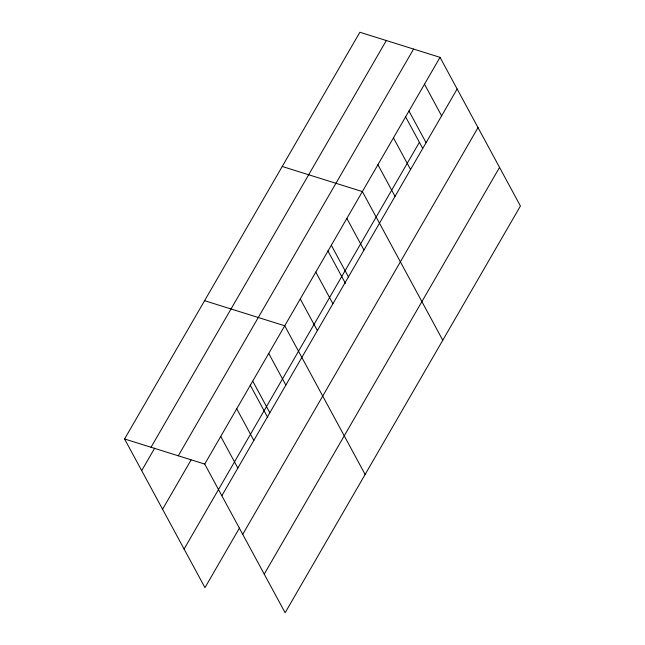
<?xml version="1.0" encoding="UTF-8"?>
<svg xmlns="http://www.w3.org/2000/svg" width="645" height="645" viewBox="0 0 645 645"><rect width="100%" height="100%" fill="white"/><g stroke="black" fill="none" stroke-linecap="round" stroke-linejoin="round"><path stroke-width="0.97" d="M124.582 438.979L359.878 32.25L440.035 57.349L520.418 206.021L285.122 612.75L204.731 464.078L124.582 438.979L204.965 587.651L239.464 528.013M151.027 447.267L386.331 40.53M141.69 470.624L154.687 448.154M178.286 455.797L413.582 49.068M162.572 509.244L191.073 459.982M204.731 464.078L440.035 57.349M184.083 549.032L419.387 142.303M221.848 495.723L457.144 88.994M242.722 534.342L478.026 127.613M264.24 574.131L499.544 167.402M282.228 166.475L362.385 191.573L442.768 340.238M204.578 300.691L284.735 325.789L365.118 474.462M424.507 84.197L441.615 115.842M408.978 111.037L426.087 142.682M405.52 116.664L422.636 148.31M393.45 137.885L410.559 169.53M377.914 164.725L395.03 196.37M346.857 218.413L363.965 250.058M331.328 245.261L348.437 276.907M327.87 250.881L345.446 283.389M315.8 272.101L332.909 303.747M300.264 298.949L317.38 330.595M268.739 353.452L285.848 385.097M252.735 381.106L269.844 412.752M250.22 385.105L267.796 417.613M236.731 408.761L253.848 440.414M220.735 436.423L237.844 468.068"/></g></svg>
